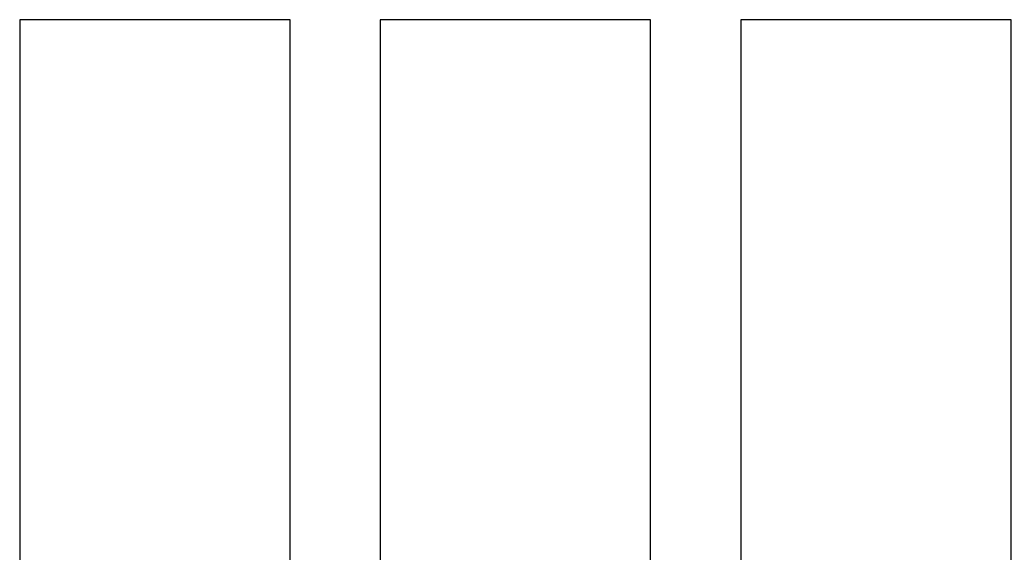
# Model space of a CAD drawing. Header units: millimetres. Extents: x -853432 to -773672, y -18171 to 22484.
# Drawn here: x -822632 to -821532, y -3389 to -2796 of the extents above; entities that cross this region are included whole.
import ezdxf
from ezdxf.xclip import XClip

# ---------------------------------------------------------------- set-up
doc = ezdxf.new("R2010")
doc.units = ezdxf.units.MM
doc.header["$XCLIPFRAME"] = 0
doc.layers.add('000 - WIPEOUT', color=250, linetype='Continuous')
doc.layers.add('A11_ALU.SOLID SHEET', color=2, linetype='Continuous')

# ---------------------------------------------------------------- blocks, each defined once
blk = doc.blocks.new('*U1535')
at = {"color": 3}
for points in [[(-437.5, 17350), (437.5, 17350), (437.5, 17050), (-437.5, 17050)], [(-437.5, 16950), (437.5, 16950), (437.5, 16650), (-437.5, 16650)], [(-437.5, 16550), (437.5, 16550), (437.5, 16250), (-437.5, 16250)]]:
    blk.add_wipeout(points, dxfattribs=at).dxf.layer = '000 - WIPEOUT'
at = {"layer": 'A11_ALU.SOLID SHEET', "color": 0, "linetype": 'ByBlock'}
for points in [[(-437.5, 17050), (437.5, 17050), (437.5, 17350), (-437.5, 17350)], [(-437.5, 16650), (437.5, 16650), (437.5, 16950), (-437.5, 16950)], [(-437.5, 16250), (437.5, 16250), (437.5, 16550), (-437.5, 16550)]]:
    blk.add_lwpolyline(points, close=True, dxfattribs=at)
blk = doc.blocks.new('*U1697')
at = {"layer": 'A11_ALU.SOLID SHEET', "color": 0, "linetype": 'ByBlock', "rotation": 90}
blk.add_blockref('*U1535', (-60600, -6813), dxfattribs=at)

msp = doc.modelspace()

# ---------------------------------------------------------------- block references
at = {"layer": 'A11_ALU.SOLID SHEET'}
ref = msp.add_blockref('*U1697', (-744682.4, 3579), dxfattribs=at)
XClip(ref).set_block_clipping_path([(-104690.1238047112, -9620.0029952966), (-34092.6543255156, 14392.9971737705)])

doc.saveas('drawing.dxf')
